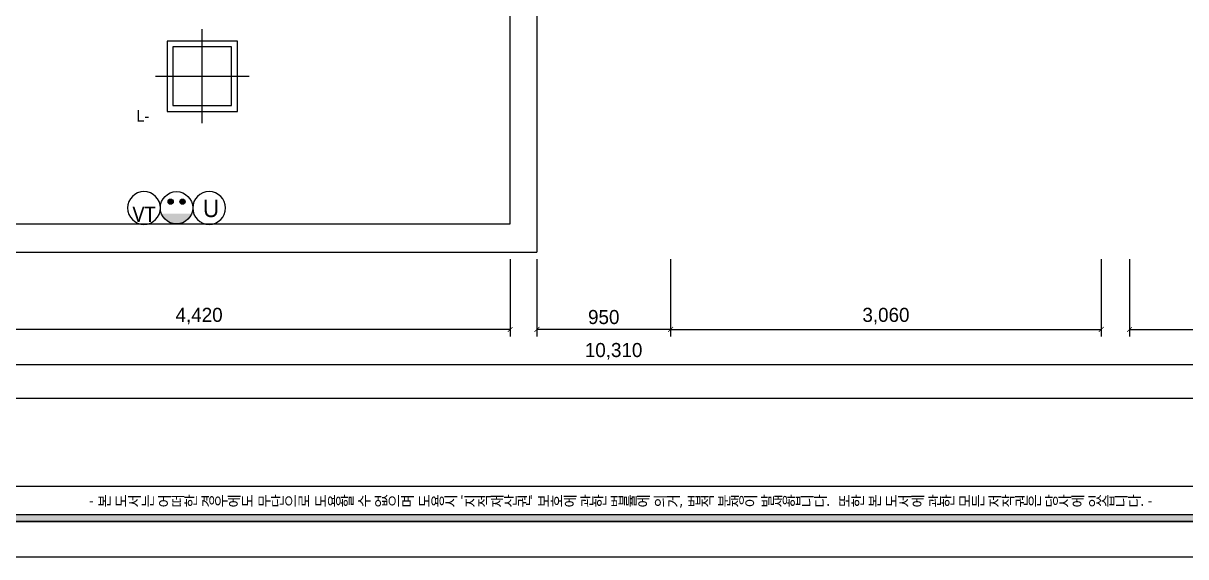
# Model space of a CAD drawing. Header units: inches. Extents: x 47110 to 276445, y 19043 to 183074.
# Drawn here: x 74729 to 82989, y 19543 to 23335 of the extents above; entities that cross this region are included whole.
import ezdxf
from ezdxf.enums import TextEntityAlignment as Align

# ---------------------------------------------------------------- set-up
doc = ezdxf.new("R2010")
doc.units = ezdxf.units.IN
doc.header["$LTSCALE"] = 50
doc.header["$MEASUREMENT"] = 0
doc.header["$PDSIZE"] = 700.071425
for name, color, linetype in [('07-DIM', 1, 'Continuous'), ('F-SYM', 7, 'Continuous'), ('FORM(YOURNAME)-11', 1, 'Continuous'), ('RC-LIGHT', 7, 'Continuous'), ('도면층2', 2, 'Continuous'), ('설비', 140, 'Continuous')]:
    doc.layers.add(name, color=color, linetype=linetype)
doc.styles.add('DH-TEXT', font='@Microsoft JhengHei Light.ttf')
doc.styles.get("Standard").update_dxf_attribs({"font": 'txt.shx', "bigfont": 'whgtxt.shx'})
doc.styles.add('YOURNAME', font='@Microsoft JhengHei Light.ttf')
doc.styles.add('마감재', font='stylu.ttf')
doc.dimstyles.new('벽치수 Copy of DIM-50', dxfattribs={"dimscale": 50, "dimtxt": 2, "dimasz": 0.7, "dimexe": 1, "dimexo": 1, "dimgap": 0.7, "dimtad": 1, "dimdec": 0, "dimzin": 1, "dimdsep": 46, "dimlunit": 6, "dimtxsty": '마감재', "dimblk": 'ARCHTICK', "dimcen": -0.09, "dimclrd": 256, "dimclre": 256, "dimclrt": 3, "dimadec": 0, "dimazin": 0, "dimtfac": 1, "dimtdec": 0, "dimtix": 1, "dimtmove": 2, "dimatfit": 0, "dimldrblk": 'ARCHTICK', "dimfxl": 1, "dimtolj": 1, "dimtzin": 0, "dimarcsym": 0})

# ---------------------------------------------------------------- blocks, each defined once
blk = doc.blocks.new('FORM-PLAN')
at = {"layer": 'FORM(YOURNAME)-11'}
h = blk.add_hatch(color=256, dxfattribs=at)
h.dxf.hatch_style = 1
h.paths.add_polyline_path([(-71444, 55115), (10556, 55115), (10556, 54915), (-71444, 54915)])
h.paths.add_polyline_path([(-71444, -2085), (10556, -2085), (10556, -2285), (-71444, -2285)])
at = {"layer": 'Defpoints', "color": 158}
blk.add_line((1346, -1285), (-71444, -1285), dxfattribs=at)
for points in [[(-71444, -2285), (10556, -2285), (10556, 55115), (-71444, 55115)], [(-69444, 53115), (-64, 53115), (-64, 1215), (-69444, 1215)]]:
    blk.add_lwpolyline(points, close=True, dxfattribs=at)
at = {"layer": 'FORM(YOURNAME)-11', "color": 250}
blk.add_lwpolyline([(-72444, -3285), (11556, -3285), (11556, 56115), (-72444, 56115)], close=True, dxfattribs=at)
at = {"layer": 'FORM(YOURNAME)-11'}
blk.add_lwpolyline([(-71444, -2085), (10556, -2085), (10556, -2285), (-71444, -2285)], close=True, dxfattribs=at)
at = {"layer": 'FORM(YOURNAME)-11', "color": 1, "style": 'YOURNAME'}
blk.add_text("- 본 도서는 어떠한 경우에도 무단으로 도용할 수 없으며 도용시 '지적재산권' 보호에 관한 법률에 의거, 법적 분쟁이 발생합니다.  또한 본 도서에 관한 모든 저작권은 당사에 있습니다. -", height=300, dxfattribs=at).set_placement((-32990, -1685), align=Align.MIDDLE_CENTER)
at = {"layer": 'FORM(YOURNAME)-11', "color": 3, "style": 'YOURNAME'}
for tag, height, p in [('1', 450, (9905, 18188)), ('2', 450, (9905, 17544)), ('3', 450, (9905, 16257)), ('4', 450, (9905, 14326)), ('5', 515, (9905, 12009)), ('6', 515, (9905, 9757)), ('7', 515, (9905, 7504)), ('8', 515, (9905, 5252)), ('9', 515, (9905, 2999)), ('10', 515, (5655, 811)), ('11', 515, (9905, 747)), ('12', 515, (5655, -1441)), ('13', 515, (9905, -1441))]:
    blk.add_attdef(tag, text='', height=height, dxfattribs=at).set_placement(p, align=Align.MIDDLE_RIGHT)
blk = doc.blocks.new('_ArchTick')
at = {"color": 0, "linetype": 'ByBlock', "const_width": 0.15}
blk.add_lwpolyline([(-0.5, -0.5), (0.5, 0.5)], dxfattribs=at)
blk = doc.blocks.new('*D184')
at = {"layer": '07-DIM', "lineweight": -2, "transparency": 16777216}
for p, q in [((73768.8, 21658.7), (73768.8, 21108.7)), ((78188.8, 21658.7), (78188.8, 21108.7)), ((78188.8, 21158.7), (73768.8, 21158.7))]:
    blk.add_line(p, q, dxfattribs=at)
at = {"layer": 'Defpoints', "color": 0, "transparency": 16777216}
for p in [(73768.8, 21708.7), (78188.8, 21708.7), (73768.8, 21158.7)]:
    blk.add_point(p, dxfattribs=at)
at = {"layer": '07-DIM', "lineweight": -2, "transparency": 16777216, "xscale": 35, "yscale": 35, "zscale": 35, "rotation": 180}
blk.add_blockref('_ArchTick', (73768.8, 21158.7), dxfattribs=at)
at = {"layer": '07-DIM', "lineweight": -2, "transparency": 16777216, "xscale": 35, "yscale": 35, "zscale": 35}
blk.add_blockref('_ArchTick', (78188.8, 21158.7), dxfattribs=at)
at = {"layer": '07-DIM', "color": 3, "transparency": 16777216, "insert": (75978.8, 21253), "char_height": 100, "attachment_point": 5, "style": '마감재'}
blk.add_mtext('\\A1;4,420', dxfattribs=at)
blk = doc.blocks.new('*D185')
at = {"layer": '07-DIM', "lineweight": -2, "transparency": 16777216}
for p, q in [((73768.8, 21658.7), (73768.8, 20858.7)), ((84078.8, 21658.7), (84078.8, 20858.7)), ((73768.8, 20908.7), (84078.8, 20908.7))]:
    blk.add_line(p, q, dxfattribs=at)
at = {"layer": 'Defpoints', "color": 0, "transparency": 16777216}
for p in [(73768.8, 21708.7), (84078.8, 21708.7), (84078.8, 20908.7)]:
    blk.add_point(p, dxfattribs=at)
at = {"layer": '07-DIM', "lineweight": -2, "transparency": 16777216, "xscale": 35, "yscale": 35, "zscale": 35, "rotation": 180}
blk.add_blockref('_ArchTick', (73768.8, 20908.7), dxfattribs=at)
at = {"layer": '07-DIM', "lineweight": -2, "transparency": 16777216, "xscale": 35, "yscale": 35, "zscale": 35}
blk.add_blockref('_ArchTick', (84078.8, 20908.7), dxfattribs=at)
at = {"layer": '07-DIM', "color": 3, "transparency": 16777216, "insert": (78923.8, 21003), "char_height": 100, "attachment_point": 5, "style": '마감재'}
blk.add_mtext('\\A1;10,310', dxfattribs=at)
blk = doc.blocks.new('*D186')
at = {"layer": '07-DIM', "lineweight": -2, "transparency": 16777216}
for p, q in [((79328.8, 21658.7), (79328.8, 21108.7)), ((82388.8, 21658.7), (82388.8, 21108.7)), ((79328.8, 21158.7), (82388.8, 21158.7))]:
    blk.add_line(p, q, dxfattribs=at)
at = {"layer": 'Defpoints', "color": 0, "transparency": 16777216}
for p in [(79328.8, 21708.7), (82388.8, 21708.7), (82388.8, 21158.7)]:
    blk.add_point(p, dxfattribs=at)
at = {"layer": '07-DIM', "lineweight": -2, "transparency": 16777216, "xscale": 35, "yscale": 35, "zscale": 35, "rotation": 180}
blk.add_blockref('_ArchTick', (79328.8, 21158.7), dxfattribs=at)
at = {"layer": '07-DIM', "lineweight": -2, "transparency": 16777216, "xscale": 35, "yscale": 35, "zscale": 35}
blk.add_blockref('_ArchTick', (82388.8, 21158.7), dxfattribs=at)
at = {"layer": '07-DIM', "color": 3, "transparency": 16777216, "insert": (80858.8, 21253), "char_height": 100, "attachment_point": 5, "style": '마감재'}
blk.add_mtext('\\A1;3,060', dxfattribs=at)
blk = doc.blocks.new('*D187')
at = {"layer": '07-DIM', "lineweight": -2, "transparency": 16777216}
for p, q in [((82588.8, 21658.7), (82588.8, 21108.7)), ((84078.8, 21658.7), (84078.8, 21108.7)), ((82588.8, 21158.7), (84078.8, 21158.7))]:
    blk.add_line(p, q, dxfattribs=at)
at = {"layer": 'Defpoints', "color": 0, "transparency": 16777216}
for p in [(82588.8, 21708.7), (84078.8, 21708.7), (84078.8, 21158.7)]:
    blk.add_point(p, dxfattribs=at)
at = {"layer": '07-DIM', "lineweight": -2, "transparency": 16777216, "xscale": 35, "yscale": 35, "zscale": 35, "rotation": 180}
blk.add_blockref('_ArchTick', (82588.8, 21158.7), dxfattribs=at)
at = {"layer": '07-DIM', "lineweight": -2, "transparency": 16777216, "xscale": 35, "yscale": 35, "zscale": 35}
blk.add_blockref('_ArchTick', (84078.8, 21158.7), dxfattribs=at)
at = {"layer": '07-DIM', "color": 3, "transparency": 16777216, "insert": (83333.8, 21253), "char_height": 100, "attachment_point": 5, "style": '마감재'}
blk.add_mtext('\\A1;1,490', dxfattribs=at)
blk = doc.blocks.new('*D188')
at = {"layer": '07-DIM', "lineweight": -2, "transparency": 16777216}
for p, q in [((78378.8, 21658.7), (78378.8, 21108.7)), ((79328.8, 21658.7), (79328.8, 21108.7)), ((79328.8, 21158.7), (78378.8, 21158.7))]:
    blk.add_line(p, q, dxfattribs=at)
at = {"layer": 'Defpoints', "color": 0, "transparency": 16777216}
for p in [(78378.8, 21708.7), (79328.8, 21708.7), (78378.8, 21158.7)]:
    blk.add_point(p, dxfattribs=at)
at = {"layer": '07-DIM', "lineweight": -2, "transparency": 16777216, "xscale": 35, "yscale": 35, "zscale": 35, "rotation": 180}
blk.add_blockref('_ArchTick', (78378.8, 21158.7), dxfattribs=at)
at = {"layer": '07-DIM', "lineweight": -2, "transparency": 16777216, "xscale": 35, "yscale": 35, "zscale": 35}
blk.add_blockref('_ArchTick', (79328.8, 21158.7), dxfattribs=at)
at = {"layer": '07-DIM', "color": 3, "transparency": 16777216, "insert": (78853.8, 21246.2), "char_height": 100, "attachment_point": 5, "style": '마감재'}
blk.add_mtext('\\A1;950', dxfattribs=at)
blk = doc.blocks.new('fffsere')
at = {"layer": '도면층2'}
for p, q in [((56756.1, 24768.7), (56756.1, 21708.7)), ((56566.1, 21908.7), (56566.1, 24008.7)), ((52146.1, 21908.7), (56566.1, 21908.7)), ((51946.1, 21708.7), (56756.1, 21708.7))]:
    blk.add_line(p, q, dxfattribs=at)
blk = doc.blocks.new('FFFF')
blk.add_blockref('fffsere', (21500, 0))
blk = doc.blocks.new('G-101')
at = {"layer": 'RC-LIGHT', "color": 251}
for p, q in [((0, -400), (0, 400)), ((400, 0), (-400, 0))]:
    blk.add_line(p, q, dxfattribs=at)
at = {"layer": 'RC-LIGHT', "color": 7}
for p, q in [((-300, -300), (-300, 300)), ((-300, 300), (300, 300)), ((300, 300), (300, -300)), ((300, -300), (-300, -300))]:
    blk.add_line(p, q, dxfattribs=at)
at = {"layer": 'RC-LIGHT', "color": 1}
blk.add_lwpolyline([(-250, 250), (250, 250), (250, -250), (-250, -250)], close=True, dxfattribs=at)
at = {"layer": 'RC-LIGHT', "style": 'DH-TEXT'}
blk.add_attdef('L-', text='', height=100, dxfattribs=at).set_placement((383.2, -287.8), align=Align.TOP_LEFT)
blk = doc.blocks.new('egoo')
at = {"layer": '설비'}
h = blk.add_hatch(color=140, dxfattribs=at)
edge = h.paths.add_edge_path()
edge.add_arc((1015645, 443434), 22.3, 0, 360)
h = blk.add_hatch(color=140, dxfattribs=at)
edge = h.paths.add_edge_path()
edge.add_arc((1015748, 443434), 22.3, 0, 360)
h = blk.add_hatch(color=140, dxfattribs=at)
edge = h.paths.add_edge_path()
edge.add_line((1015826, 443329), (1015567, 443329))
edge.add_ellipse((1015696, 443381), major_axis=(99, 99), ratio=1, start_angle=156.9578, end_angle=293.0422)
at = {"layer": '설비', "color": 140}
for centre, radius in [((1015696, 443381), 140), ((1015645, 443434), 22.3), ((1015748, 443434), 22.3)]:
    blk.add_circle(centre, radius, dxfattribs=at)
blk = doc.blocks.new('utp')
at = {"layer": '설비', "color": 140}
blk.add_circle((372927.5, -86920.8), 140, dxfattribs=at)
at = {"layer": '설비', "color": 140, "insert": (372982.3, -87000.6), "char_height": 150, "width": 275.64, "attachment_point": 9}
blk.add_mtext('{\\fMalgun Gothic|b0|i0|c129|p50;U}', dxfattribs=at)
blk = doc.blocks.new('TV')
at = {"layer": '설비', "color": 140}
blk.add_circle((146226.7, 46947.4), 140, dxfattribs=at)
at = {"layer": '설비', "color": 140, "insert": (146088.1, 46827.7), "char_height": 130, "width": 275.64, "attachment_point": 7}
blk.add_mtext('\\pxsm1,qc;{\\fMalgun Gothic|b0|i0|c129|p50;TV}', dxfattribs=at)

msp = doc.modelspace()

# ---------------------------------------------------------------- block references
msp.add_blockref('FFFF', (122.7802847, 0))
at = {"layer": 'F-SYM', "xscale": 0.2500000000000001, "yscale": 0.2500000000000001, "zscale": 0.2500000000000001}
msp.add_blockref('FORM-PLAN', (87220.9985804, 20363.7620237), dxfattribs=at)
at = {"layer": 'RC-LIGHT'}
ref = msp.add_blockref('G-101', (76001.3398547, 22958.6753044), dxfattribs=dict(at, xscale=-0.8333333333333334, yscale=0.8333333333333334, zscale=0.8333333333333334))
ref.add_attrib('L-', 'L-', dxfattribs={"height": 83.33333333, "style": 'DH-TEXT'}).set_placement((75532.3900995, 22718.8228231), align=Align.TOP_LEFT)
at = {"layer": 'RC-LIGHT', "xscale": -0.8333333333333334, "yscale": 0.8333333333333334, "zscale": 0.8333333333333334}
msp.add_blockref('TV', (197442.7859379, -17100.8301402), dxfattribs=at)
at = {"layer": 'RC-LIGHT', "color": 140, "xscale": 0.8214285869294656, "yscale": 0.8214285869294656, "zscale": 0.8214285869294656}
msp.add_blockref('egoo', (-758503.2893838, -342182.5315815), dxfattribs=at)
at = {"layer": '설비', "color": 253, "true_color": 0x95d0ad, "xscale": -0.8333333333333334, "yscale": 0.8333333333333334, "zscale": 0.8333333333333334}
msp.add_blockref('utp', (386822.8714108, 94456.0150357), dxfattribs=at)

# ---------------------------------------------------------------- dimensions: what is measured, and where the dimension line sits
at = {"layer": '07-DIM'}
for base, p1, p2, picture, middle in [((73768.8398547, 21158.6753044), (78188.8398547, 21708.6753044), (73768.8398547, 21708.6753044), '*D184', (75978.8398547, 21253.045729)), ((84078.8398547, 20908.6753044), (73768.8398547, 21708.6753044), (84078.8398547, 21708.6753044), '*D185', (78923.8398547, 21003.045729)), ((78378.8398547, 21158.6753044), (79328.8398547, 21708.6753044), (78378.8398547, 21708.6753044), '*D188', (78853.8398547, 21246.2009267)), ((82388.8398547, 21158.6753044), (79328.8398547, 21708.6753044), (82388.8398547, 21708.6753044), '*D186', (80858.8398547, 21253.045729)), ((84078.8398547, 21158.6753044), (82588.8398547, 21708.6753044), (84078.8398547, 21708.6753044), '*D187', (83333.8398547, 21253.045729))]:
    dim = msp.add_linear_dim(base=base, p1=p1, p2=p2, angle=0, dimstyle='벽치수 Copy of DIM-50', dxfattribs=at)
    dim.commit()
    dim.dimension.update_dxf_attribs({"geometry": picture, "text_midpoint": middle})

doc.saveas('drawing.dxf')
